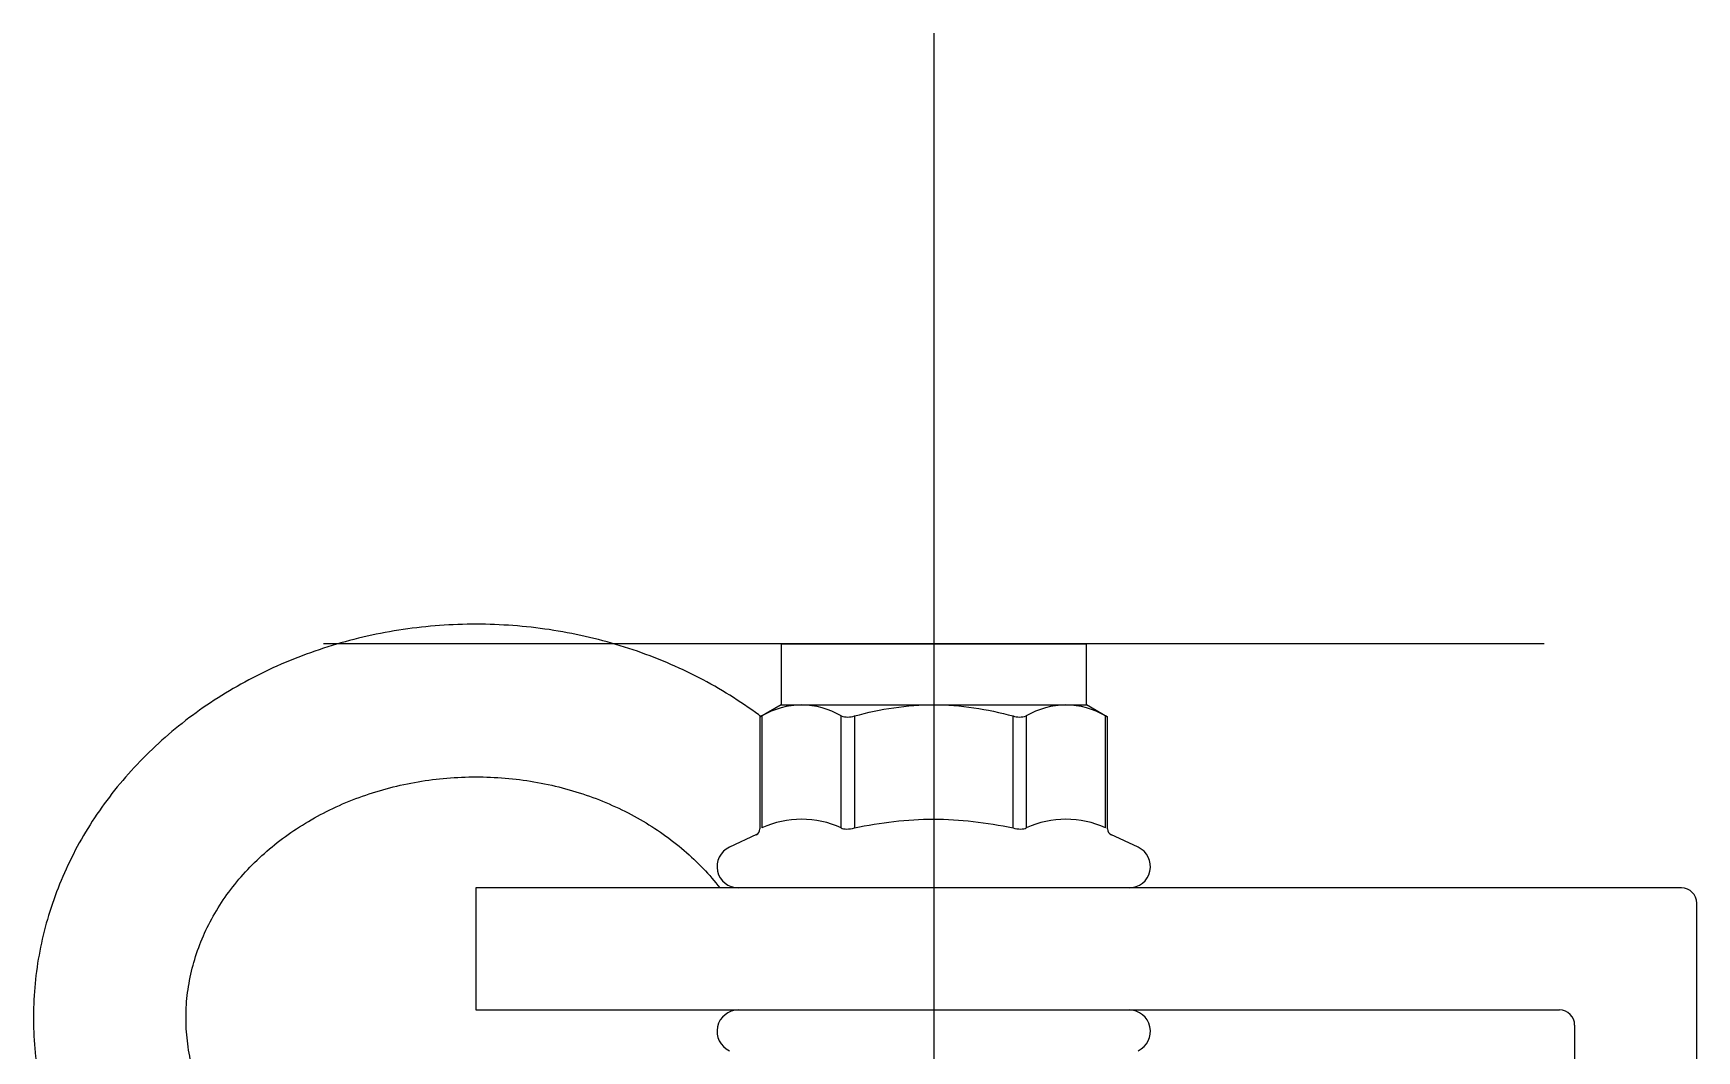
# Model space of a CAD drawing. Header units: millimetres. Extents: x -60 to 7633, y -2614 to 2146.
# Drawn here: x 7259.5 to 7314, y -2041.2 to -2007.9 of the extents above; entities that cross this region are included whole.
import ezdxf
from ezdxf.lldxf.tags import DXFTag

# ---------------------------------------------------------------- set-up
doc = ezdxf.new("R2010")
doc.units = ezdxf.units.MM
doc.layers.get('0').update_dxf_attribs({"color": 250})
tags = doc.linetypes.add('CENTER2', pattern=[28.575, 19.05, -3.175, 3.175, -3.175]).pattern_tags.tags
tags[10:11] = [DXFTag(74, 4), DXFTag(75, 0), DXFTag(340, '0'), DXFTag(46, 0.0), DXFTag(50, 0.0), DXFTag(44, 0.0), DXFTag(45, 0.0)]
tags[8:9] = [DXFTag(74, 4), DXFTag(75, 0), DXFTag(340, '0'), DXFTag(46, 0.0), DXFTag(50, 0.0), DXFTag(44, 0.0), DXFTag(45, 0.0)]
tags[6:7] = [DXFTag(74, 4), DXFTag(75, 0), DXFTag(340, '0'), DXFTag(46, 0.0), DXFTag(50, 0.0), DXFTag(44, 0.0), DXFTag(45, 0.0)]
tags[4:5] = [DXFTag(74, 4), DXFTag(75, 0), DXFTag(340, '0'), DXFTag(46, 0.0), DXFTag(50, 0.0), DXFTag(44, 0.0), DXFTag(45, 0.0)]

msp = doc.modelspace()

# ---------------------------------------------------------------- linework, layer by layer
at = {"linetype": 'CENTER2'}
for p, q in [((7289.001, -2007.898), (7289.001, -2047.898)), ((7309.001, -2027.898), (7269.001, -2027.898))]:
    msp.add_line(p, q, dxfattribs=at)
at = {"linetype": 'Continuous'}
for p, q in [((7284.001, -2027.898), (7294.001, -2027.898)), ((7284.001, -2027.898), (7284.001, -2029.898)), ((7285.153, -2027.898), (7285.001, -2027.898)), ((7285.153, -2027.898), (7292.849, -2027.898)), ((7293.001, -2027.898), (7292.849, -2027.898)), ((7294.001, -2029.898), (7294.001, -2027.898)), ((7284.001, -2029.898), (7283.305, -2030.3)), ((7283.372, -2030.265), (7283.372, -2033.932)), ((7284.001, -2029.898), (7284.671, -2029.898)), ((7284.001, -2029.898), (7294.001, -2029.898)), ((7284.671, -2029.898), (7289.001, -2029.898)), ((7285.97, -2033.932), (7285.97, -2030.265)), ((7286.403, -2030.265), (7286.403, -2033.932)), ((7289.001, -2029.898), (7293.331, -2029.898)), ((7291.599, -2033.932), (7291.599, -2030.265)), ((7292.032, -2030.265), (7292.032, -2033.932)), ((7293.331, -2029.898), (7294.001, -2029.898)), ((7294.697, -2030.3), (7294.001, -2029.898)), ((7294.63, -2033.932), (7294.63, -2030.265)), ((7283.305, -2030.298), (7283.305, -2033.968)), ((7294.697, -2033.968), (7294.697, -2030.298)), ((7283.197, -2034.148), (7282.305, -2034.564)), ((7295.697, -2034.564), (7294.805, -2034.148)), ((7274.001, -2035.898), (7274.001, -2039.898)), ((7313.501, -2035.898), (7274.001, -2035.898)), ((7314.001, -2056.898), (7314.001, -2036.398)), ((7274.001, -2039.898), (7309.501, -2039.898)), ((7310.001, -2040.398), (7310.001, -2056.898))]:
    msp.add_line(p, q, dxfattribs=at)
for centre, radius, start, end in [((7284.75, -2032.665), 2.768, 91.6425, 119.8645), ((7284.596, -2032.648), 2.751, 60.0464, 88.4466), ((7286.186, -2029.637), 0.664, 250.9654, 289.0346), ((7291.816, -2029.638), 0.663, 250.9453, 289.0547), ((7293.41, -2032.665), 2.768, 91.6425, 119.8645), ((7293.256, -2032.648), 2.751, 60.0464, 88.4466), ((7283.105, -2033.97), 0.2, 292.3774, 0.9521), ((7284.671, -2036.764), 3.116, 65.3594, 114.6406), ((7293.331, -2036.764), 3.116, 65.3594, 114.6406), ((7294.897, -2033.97), 0.2, 179.506, 247.6226), ((7282.601, -2035.198), 0.7, 115, 270), ((7295.401, -2035.198), 0.7, 270, 65), ((7313.501, -2036.398), 0.5, 0, 90), ((7282.601, -2040.598), 0.7, 90, 245), ((7295.401, -2040.598), 0.7, 295, 90), ((7309.501, -2040.398), 0.5, 0, 90)]:
    msp.add_arc(centre, radius, start, end, dxfattribs=at)
for points, knots in [([(7283.35, -2030.291), (7283.286, -2030.244), (7282.914, -2029.97), (7282.207, -2029.5), (7281.191, -2028.935), (7280.124, -2028.447), (7279.016, -2028.038), (7277.872, -2027.711), (7276.702, -2027.47), (7275.513, -2027.315), (7274.312, -2027.248), (7273.109, -2027.27), (7271.912, -2027.379), (7270.729, -2027.576), (7269.567, -2027.86), (7268.435, -2028.229), (7267.341, -2028.68), (7266.292, -2029.211), (7265.297, -2029.817), (7264.361, -2030.496), (7263.491, -2031.241), (7262.695, -2032.048), (7261.978, -2032.912), (7261.343, -2033.825), (7260.797, -2034.781), (7260.343, -2035.773), (7259.983, -2036.795), (7259.719, -2037.838), (7259.553, -2038.895), (7259.486, -2039.959), (7259.518, -2041.026), (7259.647, -2042.078), (7259.876, -2043.144), (7260.086, -2043.775), (7260.213, -2044.149)], [0.3123632, 0.3123632, 0.3123632, 0.3123632, 0.3169508, 0.3389945, 0.3610843, 0.3832134, 0.405375, 0.4275632, 0.4497729, 0.4719997, 0.4942401, 0.5164912, 0.5387503, 0.561014, 0.5832795, 0.605543, 0.6278002, 0.6500452, 0.6722712, 0.6944703, 0.7166334, 0.7387515, 0.7608156, 0.7828181, 0.8047533, 0.8266187, 0.8484154, 0.8701485, 0.8918268, 0.9134629, 0.935072, 0.9566689, 0.9782672, 1, 1, 1, 1]), ([(7283.372, -2030.265), (7283.329, -2030.288), (7283.305, -2030.3), (7283.305, -2030.3), (7283.305, -2030.3), (7283.305, -2030.3)], [0, 0, 0, 0, 0.5, 0.5, 0.5008293, 0.5008293, 0.5008293, 0.5008293]), ([(7286.403, -2030.265), (7286.829, -2030.151), (7287.263, -2030.058), (7288.129, -2029.932), (7288.564, -2029.898), (7289.001, -2029.898)], [0, 0, 0, 0, 0.5, 0.5, 1, 1, 1, 1]), ([(7289.001, -2029.898), (7289.437, -2029.898), (7289.876, -2029.932), (7290.75, -2030.06), (7291.177, -2030.153), (7291.599, -2030.265)], [0, 0, 0, 0, 0.5, 0.5, 1, 1, 1, 1]), ([(7264.909, -2042.431), (7264.864, -2042.304), (7264.745, -2041.958), (7264.587, -2041.304), (7264.495, -2040.519), (7264.499, -2039.721), (7264.601, -2038.926), (7264.8, -2038.141), (7265.095, -2037.377), (7265.481, -2036.642), (7265.954, -2035.944), (7266.508, -2035.29), (7267.138, -2034.687), (7267.836, -2034.139), (7268.597, -2033.653), (7269.412, -2033.232), (7270.273, -2032.882), (7271.173, -2032.606), (7272.101, -2032.407), (7273.048, -2032.287), (7274.004, -2032.247), (7274.96, -2032.287), (7275.906, -2032.408), (7276.831, -2032.607), (7277.726, -2032.882), (7278.582, -2033.229), (7279.391, -2033.645), (7280.145, -2034.125), (7280.836, -2034.663), (7281.459, -2035.255), (7281.824, -2035.679), (7281.993, -2035.898), (7281.993, -2035.898)], [0, 0, 0, 0, 0.0125743, 0.040219, 0.0680266, 0.0960311, 0.1241268, 0.152149, 0.1799915, 0.2075903, 0.2349261, 0.2620131, 0.2888846, 0.3155806, 0.3421401, 0.368597, 0.3949786, 0.4213062, 0.447595, 0.4738559, 0.5000967, 0.5263228, 0.5525384, 0.5787477, 0.6049572, 0.6311757, 0.6574158, 0.6836952, 0.7100373, 0.7364726, 0.7630378, 0.7630526, 0.7630526, 0.7630526, 0.7630526]), ([(7285.97, -2033.932), (7286.013, -2033.957), (7286.076, -2033.97), (7286.229, -2033.97), (7286.317, -2033.957), (7286.403, -2033.932)], [0, 0, 0, 0, 0.5, 0.5, 1, 1, 1, 1]), ([(7286.403, -2033.932), (7287.263, -2033.752), (7288.126, -2033.646), (7289.427, -2033.645), (7289.861, -2033.671), (7290.732, -2033.769), (7291.168, -2033.842), (7291.599, -2033.932)], [0, 0, 0, 0, 0.5, 0.5, 0.75, 0.75, 1, 1, 1, 1]), ([(7291.599, -2033.932), (7291.685, -2033.957), (7291.772, -2033.97), (7291.925, -2033.97), (7291.989, -2033.957), (7292.032, -2033.932)], [0, 0, 0, 0, 0.5, 0.5, 1, 1, 1, 1])]:
    msp.add_open_spline(points, degree=3, knots=knots, dxfattribs=at)
msp.add_open_spline([(7294.697, -2030.3), (7294.697, -2030.3), (7294.673, -2030.288), (7294.63, -2030.265)], degree=3, dxfattribs=at)

doc.saveas('drawing.dxf')
